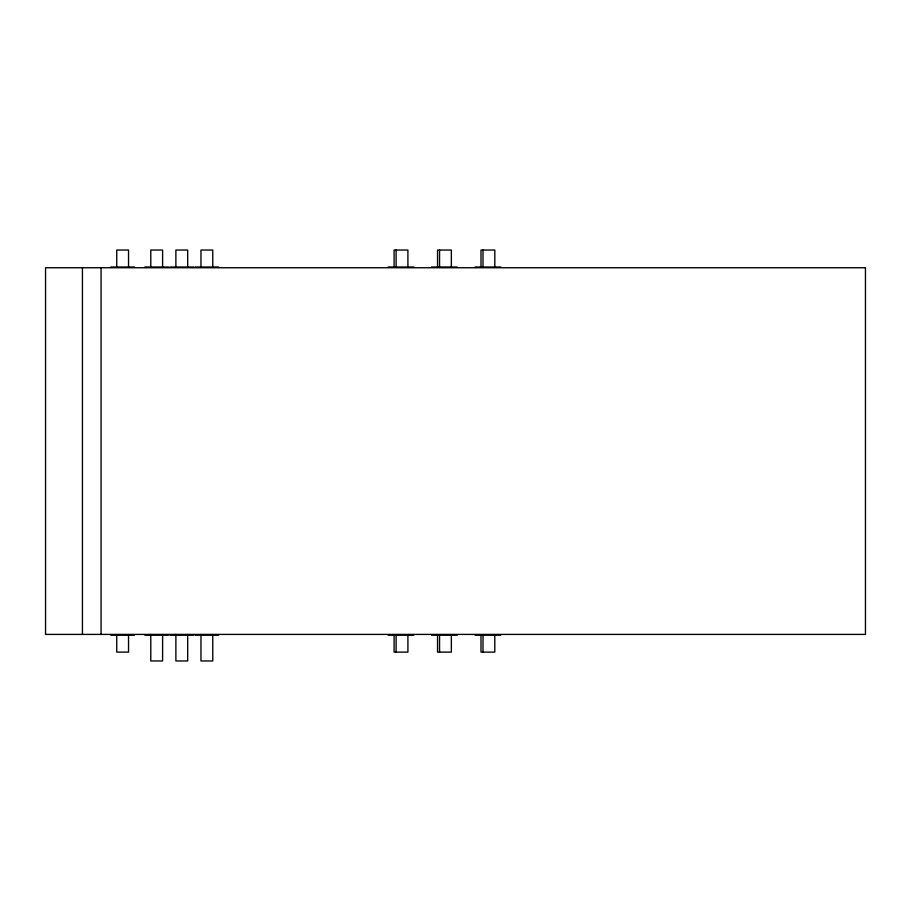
<?xml version="1.0" encoding="UTF-8"?>
<svg xmlns="http://www.w3.org/2000/svg" width="911" height="911" viewBox="0 0 911 911"><rect width="100%" height="100%" fill="white"/><g stroke="black" fill="none" stroke-linecap="round" stroke-linejoin="round"><path stroke-width="1.37" d="M110.789 267.003L134.498 267.003M144.838 267.003L168.546 267.003M169.924 267.003L193.633 267.003M195.022 267.003L218.708 267.003M388.143 267.003L413.856 267.003M431.586 267.003L457.311 267.003M475.052 267.003L500.754 267.003M110.789 635.149L134.498 635.149M144.838 635.149L168.546 635.149M169.924 635.149L193.633 635.149M195.011 635.149L218.72 635.149M388.154 635.149L413.867 635.149M431.586 635.149L457.311 635.149M475.041 635.149L500.743 635.149M494.81 267.003L494.81 250.035L480.997 250.035L480.997 267.003M494.798 635.149L494.798 652.117L480.997 652.117L480.997 635.149M483.001 250.035L483.001 267.003M483.012 635.149L483.012 652.117M451.355 267.003L451.355 250.035L437.542 250.035L437.542 267.003M451.355 635.149L451.355 652.117L437.542 652.117L437.542 635.149M439.557 250.035L439.557 267.003M439.557 635.149L439.557 652.117M407.9 267.003L407.9 250.035L394.099 250.035L394.099 267.003M407.912 635.149L407.912 652.117L394.099 652.117L394.099 635.149M396.114 250.035L396.114 267.003M396.103 635.149L396.103 652.117M212.764 267.003L212.764 250.035L200.967 250.035L200.967 267.003M212.764 634.409L212.764 660.965L200.967 660.965L200.967 634.409M187.677 267.003L187.677 250.035L175.88 250.035L175.88 267.003M187.677 634.409L187.677 660.965L175.88 660.965L175.88 634.409M162.602 267.003L162.602 250.035L150.793 250.035L150.793 267.003M162.602 634.409L162.602 660.965L150.793 660.965L150.793 634.409M128.542 267.003L128.542 250.035L116.745 250.035L116.745 267.003M128.542 635.149L128.542 652.117L116.745 652.117L116.745 635.149M101.064 267.743L101.064 634.409M82.434 267.743L82.434 634.409M865.45 267.743L45.55 267.743L45.55 634.409L865.45 634.409L865.45 267.743"/></g></svg>
